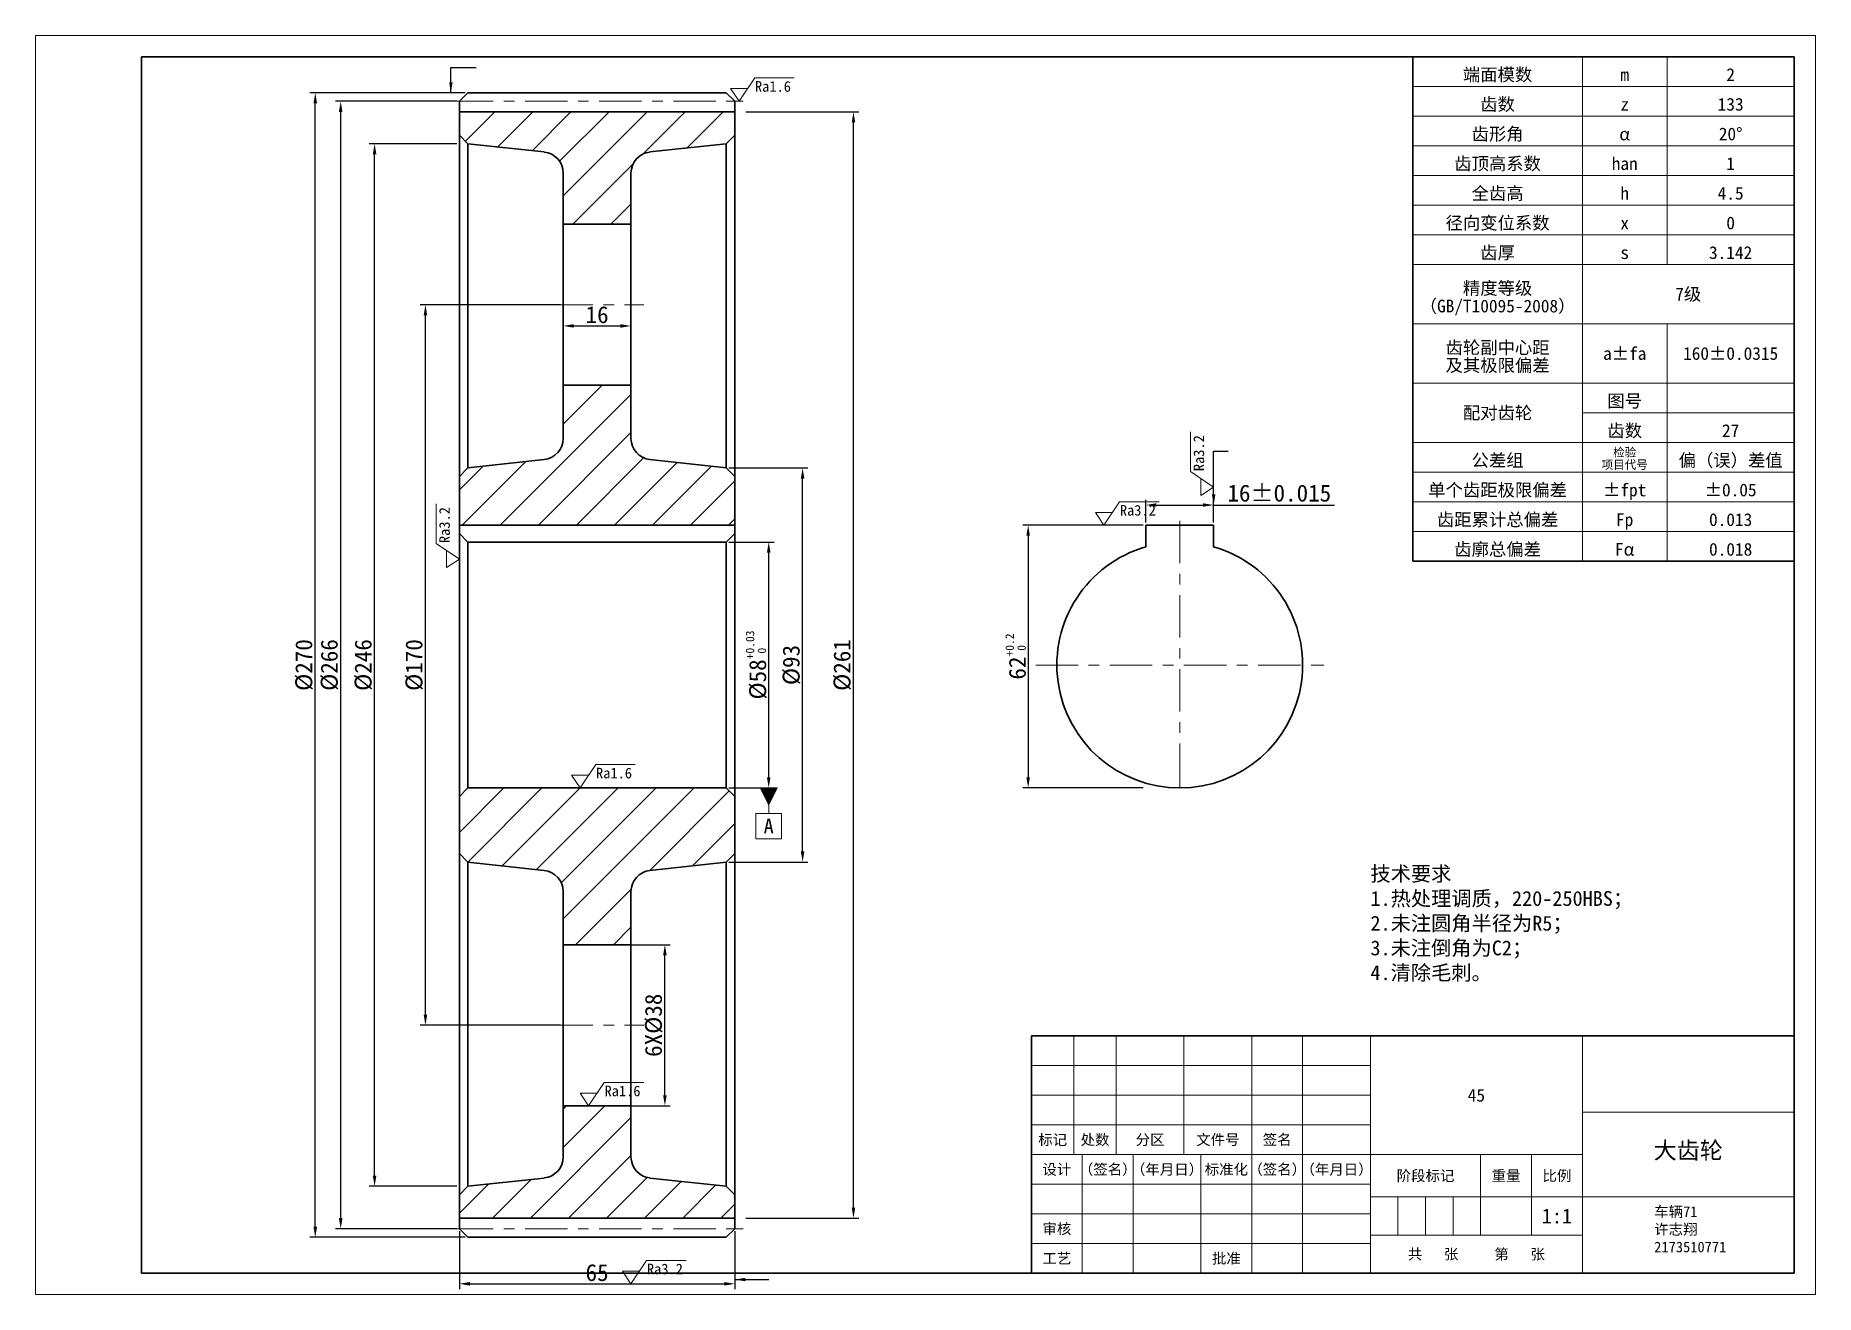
# Model space of a CAD drawing. Header units: millimetres. Extents: x 0 to 420, y 0 to 297.
import ezdxf
from ezdxf.enums import TextEntityAlignment as Align

# ---------------------------------------------------------------- set-up
doc = ezdxf.new("R2010")
doc.units = ezdxf.units.MM
for name, color, linetype, lineweight in [('剖面线', 7, 'Continuous', 15), ('尺寸', 3, 'Continuous', 15), ('文字', 7, 'Continuous', 15), ('标注', 7, 'Continuous', 15), ('粗实线', 7, 'Continuous', 30), ('细实线', 7, 'Continuous', 15)]:
    doc.layers.add(name, color=color, linetype=linetype, lineweight=lineweight)
doc.styles.get("Standard").update_dxf_attribs({"font": ''})
doc.styles.get('Standard').set_extended_font_data('SimSun')
doc.dimstyles.new('ISO-25', dxfattribs={"dimtxt": 2.5, "dimasz": 2.5, "dimexe": 1.25, "dimexo": 0.625, "dimtad": 1, "dimtxsty": 'Standard', "dimcen": 2.5, "dimadec": 0, "dimazin": 0, "dimtfac": 1, "dimtmove": 0, "dimatfit": 3, "dimfxl": 1, "dimarcsym": 0})

# ---------------------------------------------------------------- blocks, each defined once
blk = doc.blocks.new('*D2245')
at = {"layer": 'Defpoints', "color": 0, "transparency": 16777216}
for p in [(278, 186.24), (262, 181.5), (278, 181.5)]:
    blk.add_point(p, dxfattribs=at)
at = {"layer": '尺寸', "color": 0, "lineweight": -2, "transparency": 16777216}
for p, q in [((262, 182.12), (262, 187.49)), ((264.5, 186.24), (275.5, 186.24)), ((278, 182.12), (278, 187.49)), ((278, 186.24), (306.49, 186.24))]:
    blk.add_line(p, q, dxfattribs=at)
at = {"layer": '尺寸', "color": 0, "transparency": 16777216}
for points in [[(264.5, 186.66), (264.5, 185.83), (262, 186.24)], [(275.5, 186.66), (275.5, 185.83), (278, 186.24)]]:
    blk.add_solid(points, dxfattribs=at)
at = {"layer": '尺寸', "color": 0, "transparency": 16777216, "insert": (293.49, 189.03), "char_height": 4, "attachment_point": 5}
blk.add_mtext('16±0.015', dxfattribs=at)
blk = doc.blocks.new('*D2246')
at = {"layer": 'Defpoints', "color": 0, "transparency": 16777216}
for p in [(262, 181.5), (234.22, 119.5), (262, 119.5)]:
    blk.add_point(p, dxfattribs=at)
at = {"layer": '尺寸', "color": 0, "lineweight": -2, "transparency": 16777216}
for p, q in [((261.38, 181.5), (232.97, 181.5)), ((234.22, 179), (234.22, 122)), ((261.38, 119.5), (232.97, 119.5))]:
    blk.add_line(p, q, dxfattribs=at)
at = {"layer": '尺寸', "color": 0, "transparency": 16777216}
for points in [[(233.81, 179), (234.64, 179), (234.22, 181.5)], [(233.81, 122), (234.64, 122), (234.22, 119.5)]]:
    blk.add_solid(points, dxfattribs=at)
at = {"layer": '尺寸', "color": 0, "transparency": 16777216, "insert": (231.3, 150.5), "char_height": 4, "attachment_point": 5, "rotation": 90}
blk.add_mtext('62{\\H2.000000;\\S+0.2^  0;}', dxfattribs=at)
blk = doc.blocks.new('*D2247')
at = {"layer": 'Defpoints', "color": 0, "transparency": 16777216}
for p in [(163, 177.5), (173, 177.5), (163, 119.5)]:
    blk.add_point(p, dxfattribs=at)
at = {"layer": '尺寸', "color": 0, "lineweight": -2, "transparency": 16777216}
for p, q in [((163.62, 177.5), (174.25, 177.5)), ((173, 122), (173, 175)), ((163.62, 119.5), (174.25, 119.5))]:
    blk.add_line(p, q, dxfattribs=at)
at = {"layer": '尺寸', "color": 0, "transparency": 16777216}
for points in [[(172.58, 175), (173.42, 175), (173, 177.5)], [(172.58, 122), (173.42, 122), (173, 119.5)]]:
    blk.add_solid(points, dxfattribs=at)
at = {"layer": '尺寸', "color": 0, "transparency": 16777216, "insert": (170.08, 148.5), "char_height": 4, "attachment_point": 5, "rotation": 90}
blk.add_mtext('%%c58{\\H2.000000;\\S+0.03^  0;}', dxfattribs=at)
blk = doc.blocks.new('*D2248')
at = {"layer": 'Defpoints', "color": 0, "transparency": 16777216}
for p in [(163, 195), (181, 195), (163, 102)]:
    blk.add_point(p, dxfattribs=at)
at = {"layer": '尺寸', "color": 0, "lineweight": -2, "transparency": 16777216}
for p, q in [((163.62, 195), (182.25, 195)), ((181, 104.5), (181, 192.5)), ((163.62, 102), (182.25, 102))]:
    blk.add_line(p, q, dxfattribs=at)
at = {"layer": '尺寸', "color": 0, "transparency": 16777216}
for points in [[(180.58, 192.5), (181.42, 192.5), (181, 195)], [(180.58, 104.5), (181.42, 104.5), (181, 102)]]:
    blk.add_solid(points, dxfattribs=at)
at = {"layer": '尺寸', "color": 0, "transparency": 16777216, "insert": (178.38, 148.5), "char_height": 4, "attachment_point": 5, "rotation": 90}
blk.add_mtext('%%c93', dxfattribs=at)
blk = doc.blocks.new('*D2249')
at = {"layer": 'Defpoints', "color": 0, "transparency": 16777216}
for p in [(92, 233.5), (124.5, 233.5), (124.5, 63.5)]:
    blk.add_point(p, dxfattribs=at)
at = {"layer": '尺寸', "color": 0, "lineweight": -2, "transparency": 16777216}
for p, q in [((123.88, 233.5), (90.75, 233.5)), ((92, 66), (92, 231)), ((123.88, 63.5), (90.75, 63.5))]:
    blk.add_line(p, q, dxfattribs=at)
at = {"layer": '尺寸', "color": 0, "transparency": 16777216}
for points in [[(91.58, 231), (92.42, 231), (92, 233.5)], [(91.58, 66), (92.42, 66), (92, 63.5)]]:
    blk.add_solid(points, dxfattribs=at)
at = {"layer": '尺寸', "color": 0, "transparency": 16777216, "insert": (89.37, 148.5), "char_height": 4, "attachment_point": 5, "rotation": 90}
blk.add_mtext('%%c170', dxfattribs=at)
blk = doc.blocks.new('*D2250')
at = {"layer": 'Defpoints', "color": 0, "transparency": 16777216}
for p in [(80, 271.5), (100, 271.5), (100, 25.5)]:
    blk.add_point(p, dxfattribs=at)
at = {"layer": '尺寸', "color": 0, "lineweight": -2, "transparency": 16777216}
for p, q in [((99.38, 271.5), (78.75, 271.5)), ((80, 28), (80, 269)), ((99.38, 25.5), (78.75, 25.5))]:
    blk.add_line(p, q, dxfattribs=at)
at = {"layer": '尺寸', "color": 0, "transparency": 16777216}
for points in [[(79.58, 269), (80.42, 269), (80, 271.5)], [(79.58, 28), (80.42, 28), (80, 25.5)]]:
    blk.add_solid(points, dxfattribs=at)
at = {"layer": '尺寸', "color": 0, "transparency": 16777216, "insert": (77.37, 148.5), "char_height": 4, "attachment_point": 5, "rotation": 90}
blk.add_mtext('%%c246', dxfattribs=at)
blk = doc.blocks.new('*D2251')
at = {"layer": 'Defpoints', "color": 0, "transparency": 16777216}
for p in [(72, 281.5), (100, 281.5), (100, 15.5)]:
    blk.add_point(p, dxfattribs=at)
at = {"layer": '尺寸', "color": 0, "lineweight": -2, "transparency": 16777216}
for p, q in [((99.38, 281.5), (70.75, 281.5)), ((72, 18), (72, 279)), ((99.38, 15.5), (70.75, 15.5))]:
    blk.add_line(p, q, dxfattribs=at)
at = {"layer": '尺寸', "color": 0, "transparency": 16777216}
for points in [[(71.58, 279), (72.42, 279), (72, 281.5)], [(71.58, 18), (72.42, 18), (72, 15.5)]]:
    blk.add_solid(points, dxfattribs=at)
at = {"layer": '尺寸', "color": 0, "transparency": 16777216, "insert": (69.37, 148.5), "char_height": 4, "attachment_point": 5, "rotation": 90}
blk.add_mtext('%%c266', dxfattribs=at)
blk = doc.blocks.new('*D2252')
at = {"layer": 'Defpoints', "color": 0, "transparency": 16777216}
for p in [(66, 283.5), (102, 283.5), (102, 13.5)]:
    blk.add_point(p, dxfattribs=at)
at = {"layer": '尺寸', "color": 0, "lineweight": -2, "transparency": 16777216}
for p, q in [((101.38, 283.5), (64.75, 283.5)), ((66, 16), (66, 281)), ((101.38, 13.5), (64.75, 13.5))]:
    blk.add_line(p, q, dxfattribs=at)
at = {"layer": '尺寸', "color": 0, "transparency": 16777216}
for points in [[(65.58, 281), (66.42, 281), (66, 283.5)], [(65.58, 16), (66.42, 16), (66, 13.5)]]:
    blk.add_solid(points, dxfattribs=at)
at = {"layer": '尺寸', "color": 0, "transparency": 16777216, "insert": (63.37, 148.5), "char_height": 4, "attachment_point": 5, "rotation": 90}
blk.add_mtext('%%c270', dxfattribs=at)
blk = doc.blocks.new('*D2253')
at = {"layer": 'Defpoints', "color": 0, "transparency": 16777216}
for p in [(167, 279), (193, 279), (167, 18)]:
    blk.add_point(p, dxfattribs=at)
at = {"layer": '尺寸', "color": 0, "lineweight": -2, "transparency": 16777216}
for p, q in [((167.62, 279), (194.25, 279)), ((193, 20.5), (193, 276.5)), ((167.62, 18), (194.25, 18))]:
    blk.add_line(p, q, dxfattribs=at)
at = {"layer": '尺寸', "color": 0, "transparency": 16777216}
for points in [[(192.58, 276.5), (193.42, 276.5), (193, 279)], [(192.58, 20.5), (193.42, 20.5), (193, 18)]]:
    blk.add_solid(points, dxfattribs=at)
at = {"layer": '尺寸', "color": 0, "transparency": 16777216, "insert": (190.38, 148.5), "char_height": 4, "attachment_point": 5, "rotation": 90}
blk.add_mtext('%%c261', dxfattribs=at)
blk = doc.blocks.new('*D2254')
at = {"layer": 'Defpoints', "color": 0, "transparency": 16777216}
for p in [(100, 15.5), (165, 15.5), (165, 2.5)]:
    blk.add_point(p, dxfattribs=at)
at = {"layer": '尺寸', "color": 0, "lineweight": -2, "transparency": 16777216}
for p, q in [((100, 14.88), (100, 1.25)), ((165, 14.88), (165, 1.25)), ((102.5, 2.5), (162.5, 2.5))]:
    blk.add_line(p, q, dxfattribs=at)
at = {"layer": '尺寸', "color": 0, "transparency": 16777216}
for points in [[(102.5, 2.92), (102.5, 2.08), (100, 2.5)], [(162.5, 2.92), (162.5, 2.08), (165, 2.5)]]:
    blk.add_solid(points, dxfattribs=at)
at = {"layer": '尺寸', "color": 0, "transparency": 16777216, "insert": (132.5, 5.12), "char_height": 4, "attachment_point": 5}
blk.add_mtext('65', dxfattribs=at)
blk = doc.blocks.new('*D2255')
at = {"layer": 'Defpoints', "color": 0, "transparency": 16777216}
for p in [(124.5, 228.5), (140.5, 228.5), (140.5, 228.5)]:
    blk.add_point(p, dxfattribs=at)
at = {"layer": '尺寸', "color": 0, "lineweight": -2, "transparency": 16777216}
for p, q in [((124.5, 229.12), (124.5, 229.75)), ((127, 228.5), (138, 228.5)), ((140.5, 229.12), (140.5, 229.75))]:
    blk.add_line(p, q, dxfattribs=at)
at = {"layer": '尺寸', "color": 0, "transparency": 16777216}
for points in [[(127, 228.92), (127, 228.08), (124.5, 228.5)], [(138, 228.92), (138, 228.08), (140.5, 228.5)]]:
    blk.add_solid(points, dxfattribs=at)
at = {"layer": '尺寸', "color": 0, "transparency": 16777216, "insert": (132.5, 231.12), "char_height": 4, "attachment_point": 5}
blk.add_mtext('16', dxfattribs=at)
blk = doc.blocks.new('*D2256')
at = {"layer": 'Defpoints', "color": 0, "transparency": 16777216}
for p in [(132.5, 82.5), (148.5, 82.5), (132.5, 44.5)]:
    blk.add_point(p, dxfattribs=at)
at = {"layer": '尺寸', "color": 0, "lineweight": -2, "transparency": 16777216}
for p, q in [((133.12, 82.5), (149.75, 82.5)), ((148.5, 47), (148.5, 80)), ((133.12, 44.5), (149.75, 44.5))]:
    blk.add_line(p, q, dxfattribs=at)
at = {"layer": '尺寸', "color": 0, "transparency": 16777216}
for points in [[(148.08, 80), (148.92, 80), (148.5, 82.5)], [(148.08, 47), (148.92, 47), (148.5, 44.5)]]:
    blk.add_solid(points, dxfattribs=at)
at = {"layer": '尺寸', "color": 0, "transparency": 16777216, "insert": (145.88, 63.5), "char_height": 4, "attachment_point": 5, "rotation": 90}
blk.add_mtext('6X%%c38', dxfattribs=at)

msp = doc.modelspace()

# ---------------------------------------------------------------- hatches: boundary and pattern name
at = {"layer": '剖面线'}
h = msp.add_hatch(dxfattribs=at)
h.set_pattern_fill('ANSI31', color=256, scale=2, style=0)
edge = h.paths.add_edge_path(flags=16)
edge.add_line((100, 273.5), (102, 271.5))
edge.add_line((102, 271.5), (120.04, 269.54))
edge.add_arc((119.5, 264.56), 5, 0, 83.7856, ccw=False)
edge.add_line((124.5, 264.56), (124.5, 252.5))
edge.add_line((124.5, 252.5), (140.5, 252.5))
edge.add_line((140.5, 252.5), (140.5, 264.56))
edge.add_arc((145.5, 264.56), 5, 96.2144, 180, ccw=False)
edge.add_line((144.96, 269.54), (163, 271.5))
edge.add_line((163, 271.5), (165, 273.5))
edge.add_line((165, 273.5), (165, 279))
edge.add_line((165, 279), (100, 279))
edge.add_line((100, 279), (100, 273.5))
h = msp.add_hatch(dxfattribs=at)
h.set_pattern_fill('ANSI31', color=256, scale=2, style=0)
edge = h.paths.add_edge_path(flags=16)
edge.add_line((100, 181.5), (100, 193))
edge.add_line((100, 193), (102, 195))
edge.add_line((102, 195), (120.04, 196.96))
edge.add_arc((119.5, 201.94), 5, 276.2144, 360)
edge.add_line((124.5, 201.94), (124.5, 214.5))
edge.add_line((124.5, 214.5), (140.5, 214.5))
edge.add_line((140.5, 214.5), (140.5, 201.94))
edge.add_arc((145.5, 201.94), 5, 180, 263.7856)
edge.add_line((144.96, 196.96), (163, 195))
edge.add_line((163, 195), (165, 193))
edge.add_line((165, 193), (165, 181.5))
edge.add_line((165, 181.5), (100, 181.5))
h = msp.add_hatch(dxfattribs=at)
h.set_pattern_fill('ANSI31', color=256, scale=2, style=0)
edge = h.paths.add_edge_path(flags=16)
edge.add_line((102, 119.5), (100, 117.5))
edge.add_line((100, 117.5), (100, 104))
edge.add_line((100, 104), (102, 102))
edge.add_line((102, 102), (120.04, 100.04))
edge.add_arc((119.5, 95.06), 5, 0, 83.7856, ccw=False)
edge.add_line((124.5, 95.06), (124.5, 82.5))
edge.add_line((124.5, 82.5), (140.5, 82.5))
edge.add_line((140.5, 82.5), (140.5, 95.06))
edge.add_arc((145.5, 95.06), 5, 96.2144, 180, ccw=False)
edge.add_line((144.96, 100.04), (163, 102))
edge.add_line((163, 102), (165, 104))
edge.add_line((165, 104), (165, 117.5))
edge.add_line((165, 117.5), (163, 119.5))
edge.add_line((163, 119.5), (102, 119.5))
msp.add_hatch(color=256, dxfattribs=at).paths.add_polyline_path([(171, 119.5), (175, 119.5), (173, 115.5)], flags=16)
h = msp.add_hatch(dxfattribs=at)
h.set_pattern_fill('ANSI31', color=256, scale=2, style=0)
edge = h.paths.add_edge_path(flags=16)
edge.add_line((100, 23.5), (102, 25.5))
edge.add_line((102, 25.5), (120.04, 27.46))
edge.add_arc((119.5, 32.44), 5, 276.2144, 360)
edge.add_line((124.5, 32.44), (124.5, 44.5))
edge.add_line((124.5, 44.5), (140.5, 44.5))
edge.add_line((140.5, 44.5), (140.5, 32.44))
edge.add_arc((145.5, 32.44), 5, 180, 263.7856)
edge.add_line((144.96, 27.46), (163, 25.5))
edge.add_line((163, 25.5), (165, 23.5))
edge.add_line((165, 23.5), (165, 18))
edge.add_line((165, 18), (100, 18))
edge.add_line((100, 18), (100, 23.5))

# ---------------------------------------------------------------- linework, layer by layer
at = {"layer": '标注'}
for p, q in [((166, 281.5), (169.7, 287)), ((169.7, 287), (179, 287)), ((164, 284.5), (168, 284.5)), ((166, 281.5), (164, 284.5)), ((272.5, 194.18), (272.5, 203.48)), ((278, 190.48), (272.5, 194.18)), ((275, 188.48), (275, 192.48)), ((278, 190.48), (275, 188.48)), ((94.5, 177.2), (94.5, 186.5)), ((252.11, 181.5), (255.81, 187)), ((255.81, 187), (265.11, 187)), ((250.11, 184.5), (254.11, 184.5)), ((252.11, 181.5), (250.11, 184.5)), ((100, 173.5), (94.5, 177.2)), ((97, 171.5), (97, 175.5)), ((100, 173.5), (97, 171.5)), ((126.5, 122.5), (130.5, 122.5)), ((128.5, 119.5), (126.5, 122.5)), ((128.5, 119.5), (132.2, 125)), ((132.2, 125), (141.5, 125)), ((171, 119.5), (175, 119.5)), ((171, 119.5), (173, 115.5)), ((175, 119.5), (173, 115.5)), ((170, 113.5), (176, 113.5)), ((170, 107.5), (170, 113.5)), ((173, 115.5), (173, 113.5)), ((176, 113.5), (176, 107.5)), ((176, 107.5), (170, 107.5)), ((128.5, 47.5), (132.5, 47.5)), ((130.5, 44.5), (128.5, 47.5)), ((130.5, 44.5), (134.2, 50)), ((134.2, 50), (143.5, 50)), ((138.5, 5.5), (142.5, 5.5)), ((140.5, 2.5), (138.5, 5.5)), ((140.5, 2.5), (144.2, 8)), ((144.2, 8), (153.5, 8))]:
    msp.add_line(p, q, dxfattribs=at)
at = {"layer": '粗实线'}
for p, q in [((415, 292), (25, 292)), ((25, 292), (25, 5)), ((415, 292), (325, 292)), ((325, 292), (325, 173)), ((415, 5), (415, 292)), ((415, 292), (415, 173)), ((100, 281.5), (102, 283.5)), ((100, 279), (100, 281.5)), ((102, 283.5), (163, 283.5)), ((163, 283.5), (165, 281.5)), ((165, 281.5), (165, 279)), ((165, 279), (100, 279)), ((100, 279), (100, 273.5)), ((165, 273.5), (165, 279)), ((100, 273.5), (102, 271.5)), ((100, 273.5), (100, 193)), ((163, 271.5), (165, 273.5)), ((165, 273.5), (165, 193)), ((120.04, 269.54), (102, 271.5)), ((102, 271.5), (102, 195)), ((144.96, 269.54), (163, 271.5)), ((163, 271.5), (163, 195)), ((124.5, 264.56), (124.5, 252.5)), ((140.5, 264.56), (140.5, 252.5)), ((124.5, 252.5), (140.5, 252.5)), ((124.5, 214.5), (124.5, 252.5)), ((140.5, 214.5), (140.5, 252.5)), ((124.5, 201.94), (124.5, 214.5)), ((124.5, 214.5), (140.5, 214.5)), ((140.5, 201.94), (140.5, 214.5)), ((100, 193), (102, 195)), ((120.04, 196.96), (102, 195)), ((144.96, 196.96), (163, 195)), ((163, 195), (165, 193)), ((100, 181.5), (100, 193)), ((165, 193), (165, 181.5)), ((165, 181.5), (100, 181.5)), ((100, 181.5), (100, 117.5)), ((165, 181.5), (165, 117.5)), ((262, 176.37), (262, 181.5)), ((278, 181.5), (262, 181.5)), ((278, 176.37), (278, 181.5)), ((100, 179.5), (102, 177.5)), ((102, 177.5), (163, 177.5)), ((102, 177.5), (102, 119.5)), ((165, 179.5), (163, 177.5)), ((163, 177.5), (163, 119.5)), ((415, 173), (325, 173)), ((102, 119.5), (100, 117.5)), ((163, 119.5), (102, 119.5)), ((165, 117.5), (163, 119.5)), ((100, 117.5), (100, 104)), ((165, 104), (165, 117.5)), ((100, 104), (102, 102)), ((100, 23.5), (100, 104)), ((120.04, 100.04), (102, 102)), ((102, 25.5), (102, 102)), ((144.96, 100.04), (163, 102)), ((163, 102), (165, 104)), ((163, 25.5), (163, 102)), ((165, 23.5), (165, 104)), ((124.5, 95.06), (124.5, 82.5)), ((140.5, 95.06), (140.5, 82.5)), ((124.5, 82.5), (140.5, 82.5)), ((124.5, 82.5), (124.5, 44.5)), ((140.5, 82.5), (140.5, 44.5)), ((235, 61), (415, 61)), ((235, 5), (235, 61)), ((415, 61), (415, 5)), ((124.5, 32.44), (124.5, 44.5)), ((124.5, 44.5), (140.5, 44.5)), ((140.5, 32.44), (140.5, 44.5)), ((100, 23.5), (102, 25.5)), ((120.04, 27.46), (102, 25.5)), ((144.96, 27.46), (163, 25.5)), ((163, 25.5), (165, 23.5)), ((100, 18), (100, 23.5)), ((165, 23.5), (165, 18)), ((165, 18), (100, 18)), ((100, 18), (100, 15.5)), ((165, 15.5), (165, 18)), ((100, 15.5), (102, 13.5)), ((102, 13.5), (163, 13.5)), ((163, 13.5), (165, 15.5)), ((25, 5), (415, 5)), ((415, 5), (235, 5))]:
    msp.add_line(p, q, dxfattribs=at)
for centre, radius, start, end in [((119.5, 264.56), 5, 0, 83.7856), ((145.5, 264.56), 5, 96.2144, 180), ((119.5, 201.94), 5, 276.2144, 0), ((145.5, 201.94), 5, 180, 263.7856), ((270, 148.5), 29, 106.0134, 73.9866), ((119.5, 95.06), 5, 0, 83.7856), ((145.5, 95.06), 5, 96.2144, 180), ((119.5, 32.44), 5, 276.2144, 0), ((145.5, 32.44), 5, 180, 263.7856)]:
    msp.add_arc(centre, radius, start, end, dxfattribs=at)
at = {"layer": '细实线'}
for p, q in [((420, 297), (0, 297)), ((0, 297), (0, 0)), ((420, 0), (420, 297)), ((365, 292), (365, 173)), ((385, 292), (385, 243)), ((98, 281.5), (108, 281.5)), ((110.5, 281.5), (113, 281.5)), ((115.5, 281.5), (125.5, 281.5)), ((128, 281.5), (130.5, 281.5)), ((133, 281.5), (143, 281.5)), ((145.5, 281.5), (148, 281.5)), ((150.5, 281.5), (160.5, 281.5)), ((163, 281.5), (167, 281.5)), ((167, 281.5), (167, 281.5)), ((415, 285), (325, 285)), ((415, 278), (325, 278)), ((415, 271), (325, 271)), ((415, 264), (325, 264)), ((415, 257), (325, 257)), ((415, 250), (325, 250)), ((415, 243), (325, 243)), ((121.5, 233.5), (131.5, 233.5)), ((134, 233.5), (136.5, 233.5)), ((139, 233.5), (143.5, 233.5)), ((143.5, 233.5), (143.5, 233.5)), ((415, 229), (325, 229)), ((385, 229), (385, 173)), ((415, 215), (325, 215)), ((415, 208), (365, 208)), ((415, 201), (325, 201)), ((415, 194), (325, 194)), ((415, 187), (325, 187)), ((270, 182.5), (270, 172.5)), ((415, 180), (325, 180)), ((415, 173), (325, 173)), ((270, 170), (270, 167.5)), ((270, 165), (270, 155)), ((270, 152.5), (270, 150)), ((236, 148.5), (246, 148.5)), ((248.5, 148.5), (251, 148.5)), ((253.5, 148.5), (263.5, 148.5)), ((266, 148.5), (268.5, 148.5)), ((270, 147.5), (270, 137.5)), ((271, 148.5), (281, 148.5)), ((283.5, 148.5), (286, 148.5)), ((288.5, 148.5), (298.5, 148.5)), ((301, 148.5), (304, 148.5)), ((304, 148.5), (304, 148.5)), ((270, 135), (270, 132.5)), ((270, 130), (270, 119.5)), ((270, 119.5), (270, 119.5)), ((121.5, 63.5), (131.5, 63.5)), ((134, 63.5), (136.5, 63.5)), ((139, 63.5), (143.5, 63.5)), ((143.5, 63.5), (143.5, 63.5)), ((245, 61), (245, 33)), ((255, 61), (255, 33)), ((271, 61), (271, 33)), ((287, 5), (287, 61)), ((299, 5), (299, 61)), ((315, 5), (315, 61)), ((315, 5), (315, 61)), ((365, 5), (365, 61)), ((235, 54), (315, 54)), ((235, 47), (315, 47)), ((365, 43), (415, 43)), ((235, 40), (315, 40)), ((235, 33), (365, 33)), ((247, 33), (247, 5)), ((259, 33), (259, 5)), ((275, 33), (275, 5)), ((341, 33), (341, 14)), ((353, 33), (353, 14)), ((235, 26), (315, 26)), ((315, 23), (415, 23)), ((321.5, 23), (321.5, 14)), ((328, 23), (328, 14)), ((334.5, 23), (334.5, 14)), ((235, 19), (315, 19)), ((98, 15.5), (108, 15.5)), ((110.5, 15.5), (113, 15.5)), ((115.5, 15.5), (125.5, 15.5)), ((128, 15.5), (130.5, 15.5)), ((133, 15.5), (143, 15.5)), ((145.5, 15.5), (148, 15.5)), ((150.5, 15.5), (160.5, 15.5)), ((163, 15.5), (167, 15.5)), ((167, 15.5), (167, 15.5)), ((315, 14), (365, 14)), ((235, 12), (315, 12)), ((0, 0), (420, 0))]:
    msp.add_line(p, q, dxfattribs=at)

# ---------------------------------------------------------------- texts
at = {"layer": '尺寸', "insert": (315, 101), "char_height": 3.5, "width": 100, "attachment_point": 1}
msp.add_mtext('技术要求^J1.热处理调质，220-250HBS；^J2.未注圆角半径为R5；^J3.未注倒角为C2；^J4.清除毛刺。', dxfattribs=at)
at = {"layer": '尺寸', "insert": (381.96, 20.77), "char_height": 2.5, "attachment_point": 1}
msp.add_mtext_dynamic_manual_height_columns('{\\C0;车辆71\\P许志翔\\P2173510771}', width=41.5061, gutter_width=12.5, heights=[0], dxfattribs=at)
at = {"layer": '文字'}
for s, height, p in [('端面模数', 3, (345, 287.8)), ('m', 3, (375, 287.8)), ('2', 3, (400, 287.8)), ('齿数', 3, (345, 280.8)), ('z', 3, (375, 280.8)), ('133', 3, (400, 280.8)), ('齿形角', 3, (345, 273.8)), ('α', 3, (375, 273.8)), ('20°', 3, (400, 273.8)), ('齿顶高系数', 3, (345, 266.8)), ('han', 3, (375, 266.8)), ('1', 3, (400, 266.8)), ('全齿高', 3, (345, 259.8)), ('h', 3, (375, 259.8)), ('4.5', 3, (400, 259.8)), ('径向变位系数', 3, (345, 252.8)), ('x', 3, (375, 252.8)), ('0', 3, (400, 252.8)), ('齿厚', 3, (345, 245.8)), ('s', 3, (375, 245.8)), ('3.142', 3, (400, 245.8)), ('（GB/T10095-2008）', 3, (345, 233.2)), ('精度等级', 3, (345, 237.4)), ('7级', 3, (390, 236)), ('齿轮副中心距', 3, (345, 223.4)), ('a±fa', 3, (375, 222)), ('160±0.0315', 3, (400, 222)), ('及其极限偏差', 3, (345, 219.2)), ('图号', 3, (375, 210.8)), ('配对齿轮', 3, (345, 208)), ('齿数', 3, (375, 203.8)), ('27', 3, (400, 203.8)), ('公差组', 3, (345, 196.8)), ('检验', 2, (375, 198.67)), ('偏（误）差值', 3, (400, 196.8)), ('项目代号', 2, (375, 195.75)), ('单个齿距极限偏差', 3, (345, 189.8)), ('±fpt', 3, (375, 189.8)), ('±0.05', 3, (400, 189.8)), ('齿距累计总偏差', 3, (345, 182.8)), ('Fp', 3, (375, 182.8)), ('0.013', 3, (400, 182.8)), ('齿廓总偏差', 3, (345, 175.8)), ('Fα', 3, (375, 175.8)), ('0.018', 3, (400, 175.8)), ('A', 3.5, (173, 110.5)), ('45', 3, (340, 47)), ('标记', 2.5, (240, 36.5)), ('处数', 2.5, (250, 36.5)), ('分区', 2.5, (263, 36.5)), ('文件号', 2.5, (279, 36.5)), ('签名', 2.5, (293, 36.5)), ('大齿轮', 4, (390, 34)), ('设计', 2.5, (241, 29.5)), ('（签名）', 2.5, (253, 29.5)), ('（年月日）', 2.5, (267, 29.5)), ('标准化', 2.5, (281, 29.5)), ('（签名）', 2.5, (293, 29.5)), ('（年月日）', 2.5, (307, 29.5)), ('阶段标记', 2.5, (328, 28)), ('重量', 2.5, (347, 28)), ('比例', 2.5, (359, 28)), ('审核', 2.5, (241, 15.5)), ('1:1', 3.5, (359, 18.5)), ('工艺', 2.5, (241, 8.5)), ('批准', 2.5, (281, 8.5)), ('共   张     第   张', 2.5, (340, 9.5))]:
    msp.add_text(s, height=height, dxfattribs=at).set_placement(p, align=Align.MIDDLE_CENTER)
at = {"layer": '标注'}
for s, p in [('Ra1.6', (174, 285)), ('Ra3.2', (260.11, 185)), ('Ra1.6', (136.5, 123)), ('Ra1.6', (138.5, 48)), ('Ra3.2', (148.5, 6))]:
    msp.add_text(s, height=2.5, dxfattribs=at).set_placement(p, align=Align.MIDDLE_CENTER)
for p in [(274.5, 198.48), (96.5, 181.5)]:
    msp.add_text('Ra3.2', height=2.5, rotation=90, dxfattribs=at).set_placement(p, align=Align.MIDDLE_CENTER)

# ---------------------------------------------------------------- dimensions: what is measured, and where the dimension line sits
at = {"layer": '尺寸'}
for base, p1, p2, override, picture, middle in [((66, 283.5), (102, 13.5), (102, 283.5), {"dimtxt": 4, "dimdec": 0, "dimdsep": 46, "dimpost": '%%c<>'}, '*D2252', (63.37, 148.5)), ((72, 281.5), (100, 15.5), (100, 281.5), {"dimtxt": 4, "dimdec": 0, "dimdsep": 46, "dimpost": '%%c<>'}, '*D2251', (69.37, 148.5)), ((193, 279), (167, 18), (167, 279), {"dimtxt": 4, "dimdec": 0, "dimdsep": 46, "dimpost": '%%c<>'}, '*D2253', (190.38, 148.5)), ((80, 271.5), (100, 25.5), (100, 271.5), {"dimtxt": 4, "dimdec": 0, "dimdsep": 46, "dimpost": '%%c<>'}, '*D2250', (77.37, 148.5)), ((92, 233.5), (124.5, 63.5), (124.5, 233.5), {"dimtxt": 4, "dimdec": 0, "dimdsep": 46, "dimpost": '%%c<>'}, '*D2249', (89.37, 148.5)), ((181, 195), (163, 102), (163, 195), {"dimtxt": 4, "dimdec": 0, "dimdsep": 46, "dimpost": '%%c<>'}, '*D2248', (178.38, 148.5)), ((234.22, 119.5), (262, 181.5), (262, 119.5), {"dimtxt": 4, "dimdec": 0, "dimdsep": 46, "dimpost": '<>', "dimtol": 1, "dimtp": 0.2, "dimtm": 0, "dimtfac": 0.5, "dimfrac": 1}, '*D2246', (231.3, 150.5)), ((173, 177.5), (163, 119.5), (163, 177.5), {"dimtxt": 4, "dimdec": 0, "dimdsep": 46, "dimpost": '%%c<>', "dimtol": 1, "dimtp": 0.03, "dimtm": 0, "dimtfac": 0.5, "dimfrac": 1}, '*D2247', (170.08, 148.5))]:
    dim = msp.add_linear_dim(base=base, p1=p1, p2=p2, angle=90, dimstyle='ISO-25', override=override, dxfattribs=at)
    dim.commit()
    dim.dimension.update_dxf_attribs({"geometry": picture, "text_midpoint": middle})
for base, p1, p2, picture, middle in [((140.5, 228.5), (124.5, 228.5), (140.5, 228.5), '*D2255', (132.5, 231.12)), ((165, 2.5), (100, 15.5), (165, 15.5), '*D2254', (132.5, 5.12))]:
    dim = msp.add_linear_dim(base=base, p1=p1, p2=p2, dimstyle='ISO-25', override={"dimtxt": 4, "dimdec": 0, "dimdsep": 46, "dimpost": '<>'}, dxfattribs=at)
    dim.commit()
    dim.dimension.update_dxf_attribs({"geometry": picture, "text_midpoint": middle})
dim = msp.add_linear_dim(base=(278, 186.24), p1=(262, 181.5), p2=(278, 181.5), text='16±0.015', dimstyle='ISO-25', override={"dimtxt": 4, "dimdec": 0, "dimdsep": 46, "dimpost": '<>'}, dxfattribs=at)
dim.commit()
dim.dimension.update_dxf_attribs({"geometry": '*D2245', "text_midpoint": (293.49, 189.03)})
dim = msp.add_aligned_dim(p1=(132.5, 44.5), p2=(132.5, 82.5), distance=-16, dimstyle='ISO-25', override={"dimtxt": 4, "dimdec": 0, "dimdsep": 46, "dimpost": '6X%%c<>', "dimtfac": 0.5, "dimfrac": 1}, dxfattribs=at)
dim.commit()
dim.dimension.update_dxf_attribs({"geometry": '*D2256', "text_midpoint": (145.88, 63.5)})

# ---------------------------------------------------------------- leaders
for points in [[(98, 283.5), (98, 289.5), (104, 289.5)], [(278, 186.24), (278, 198.95), (281.39, 198.95)], [(165, 3.5), (169, 3.5), (173, 3.5)]]:
    msp.add_leader(points, dimstyle='ISO-25', dxfattribs=at)

doc.saveas('drawing.dxf')
